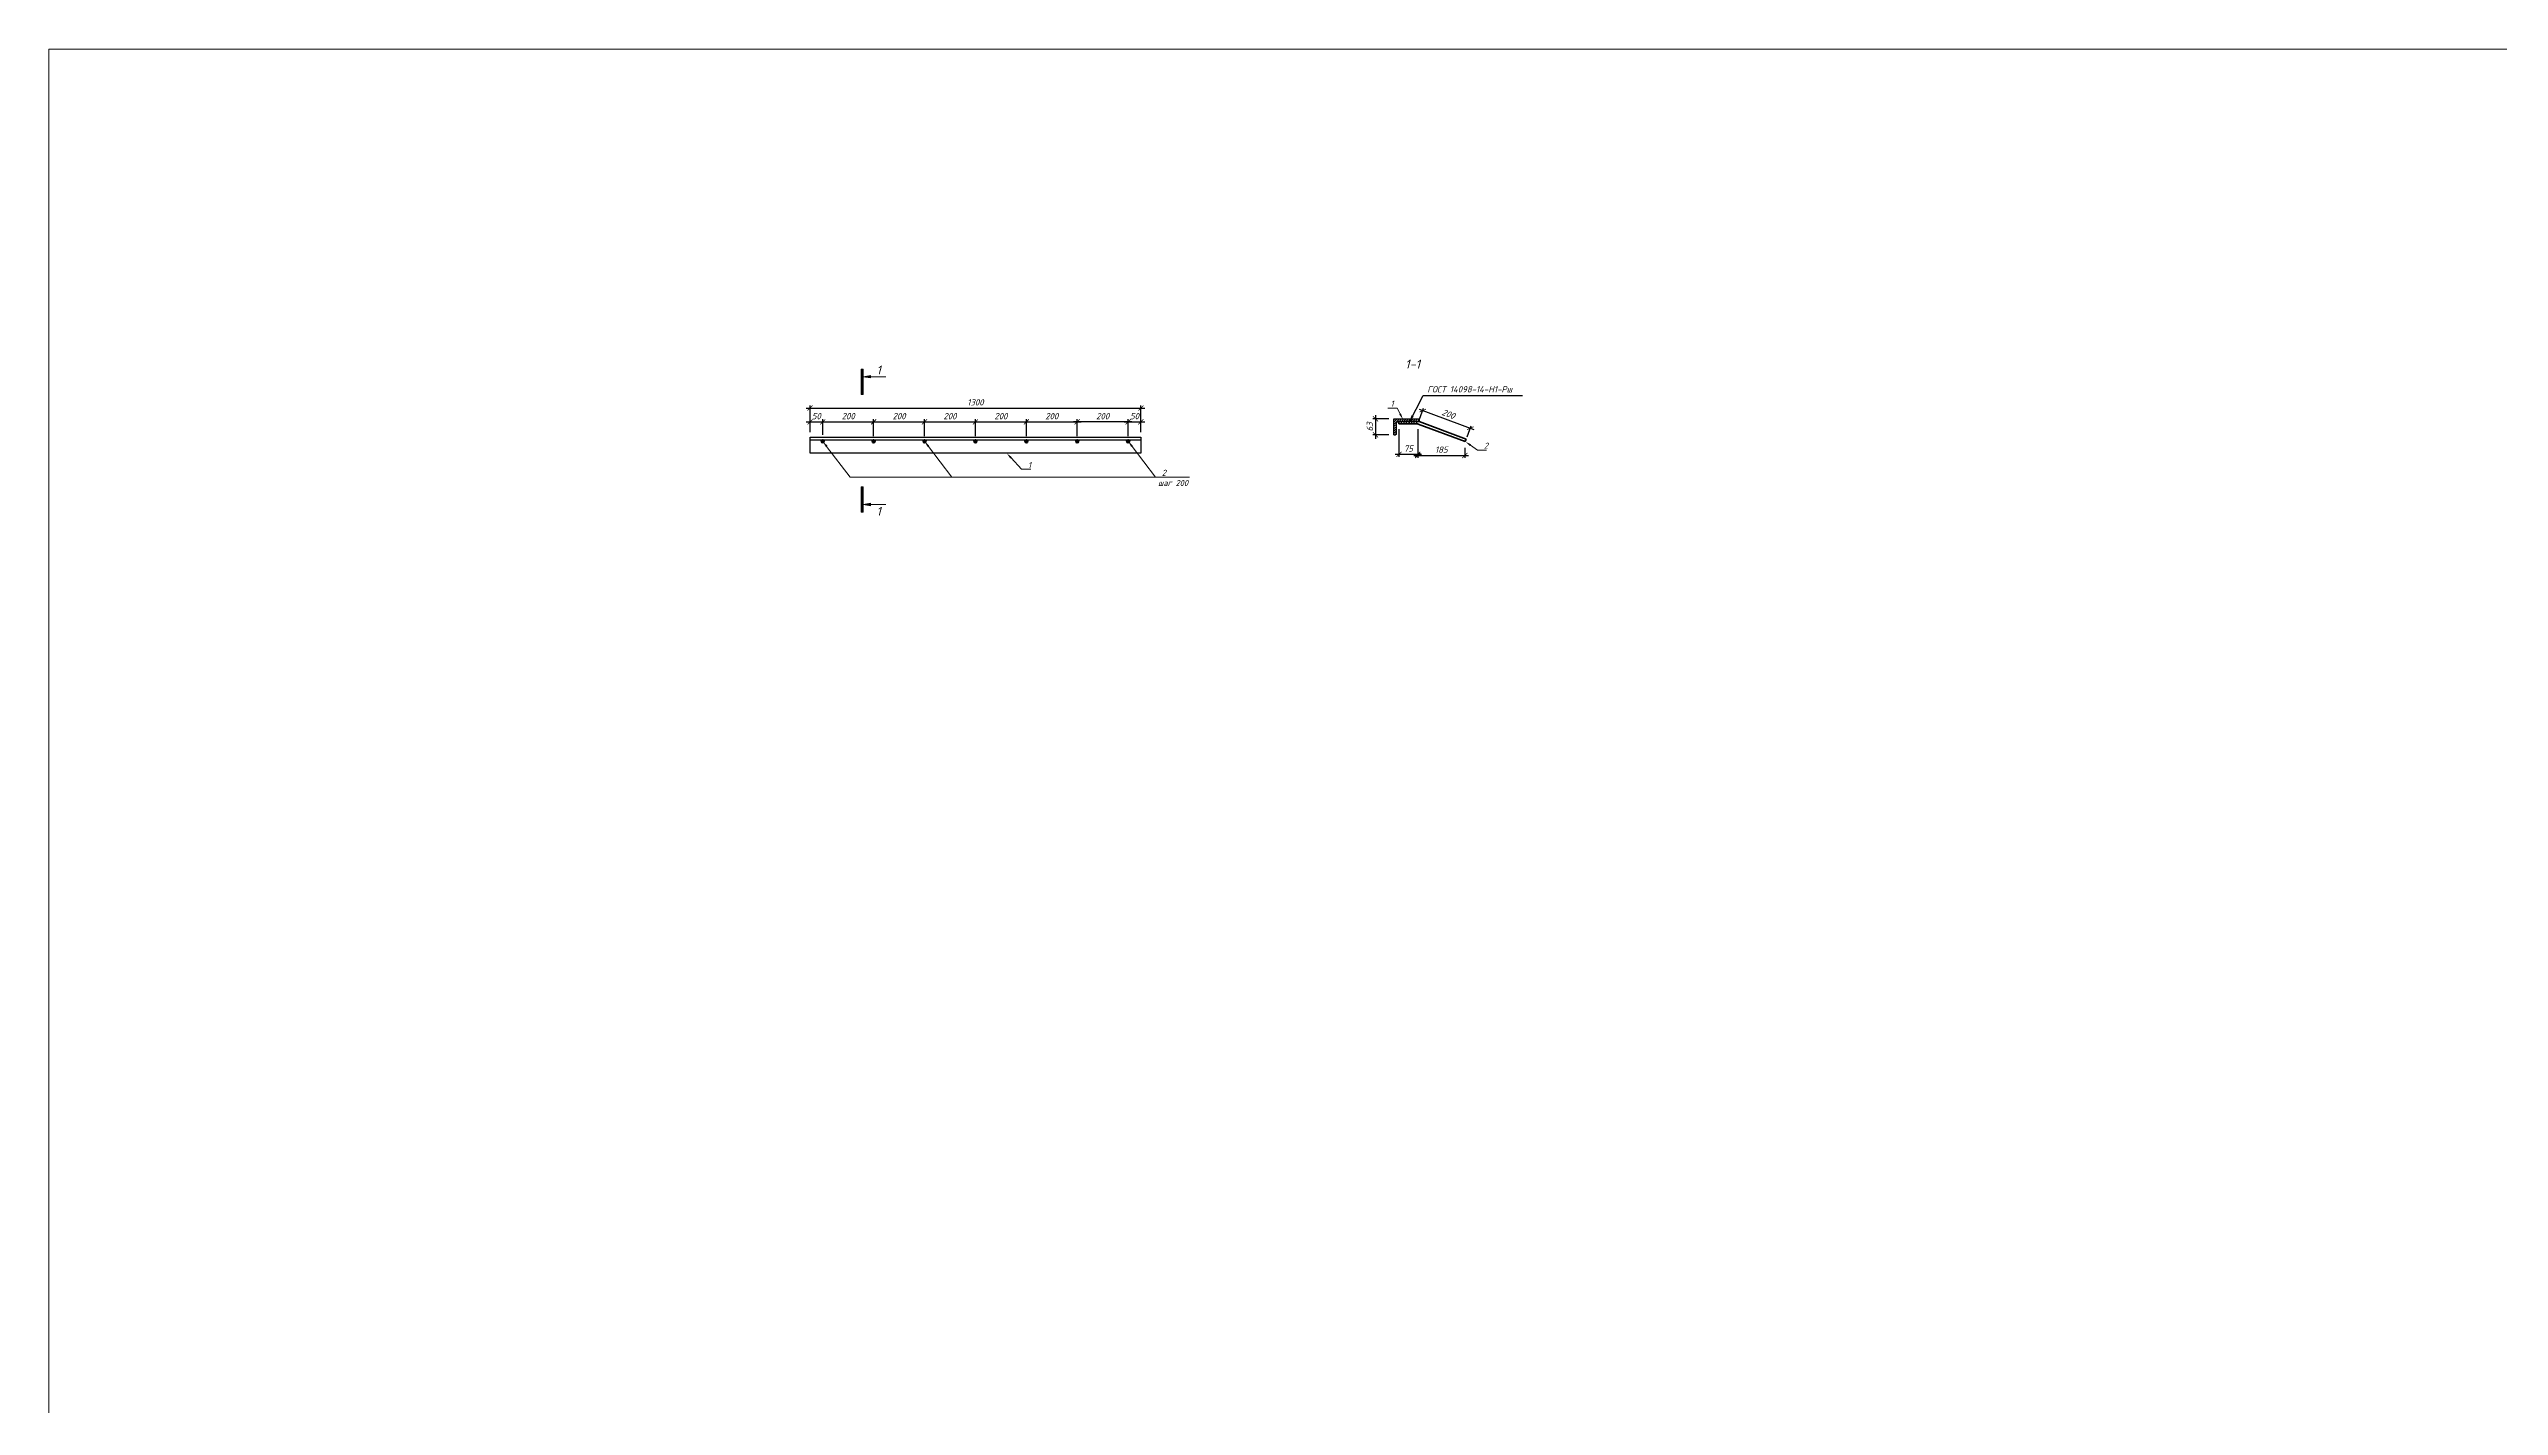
# Model space of a CAD drawing. Header units: millimetres. Extents: x -79646 to 95064, y -231229 to -58107.
# Drawn here: x -46258 to -36631, y -70087 to -64757 of the extents above; entities that cross this region are included whole.
import ezdxf
from ezdxf import colors
from ezdxf.entities.mleader import LeaderData, LeaderLine
from ezdxf.enums import TextEntityAlignment as Align
from ezdxf.math import Vec2, Vec3

# ---------------------------------------------------------------- set-up
doc = ezdxf.new("R2010")
doc.units = ezdxf.units.MM
doc.header["$PDMODE"] = 3
doc.layers.get('0').update_dxf_attribs({"lineweight": 5})
doc.layers.get('Defpoints').update_dxf_attribs({"lineweight": 0})
for name, color, linetype, lineweight in [('#Cварка', 96, 'Continuous', 30), ('#Dimensions', 7, 'Continuous', 9), ('#Выноски', 7, 'Continuous', 15), ('k_ Арматура', 3, 'Continuous', 50), ('k_ Металл', 1, 'Continuous', 30), ('k_ Размеры', 4, 'Continuous', 15)]:
    doc.layers.add(name, color=color, linetype=linetype, lineweight=lineweight)
doc.layers.add('#Hatch', color=252, linetype='Continuous', lineweight=5, true_color=0x696969)
doc.styles.get("Standard").update_dxf_attribs({"font": 'arial.ttf'})
doc.styles.add('STEP PR', font='isocpeui.ttf')
doc.dimstyles.new('100!', dxfattribs={"dimscale": 100, "dimtxt": 2.5, "dimasz": 2, "dimexe": 1, "dimexo": 2, "dimgap": 0.7, "dimtad": 1, "dimdec": 4, "dimlfac": -1, "dimdsep": 46, "dimtxsty": 'Standard', "dimblk": 'ARCHTICK', "dimcen": 2, "dimdle": 1, "dimclrt": 1, "dimadec": 4, "dimazin": 0, "dimtfac": 1, "dimtdec": 4, "dimtofl": 0, "dimtmove": 1, "dimatfit": 3, "dimfxl": 1, "dimtolj": 1, "dimtzin": 0, "dimarcsym": 0})
doc.dimstyles.new('STEP PR', dxfattribs={"dimscale": 10, "dimtxt": 2.5, "dimasz": 2, "dimexe": 1, "dimexo": 2, "dimgap": 1, "dimtad": 1, "dimdec": 4, "dimlfac": -1, "dimtxsty": 'STEP PR', "dimblk": 'ARCHTICK', "dimcen": 2, "dimdle": 1.5, "dimclrt": 1, "dimadec": 0, "dimazin": 0, "dimtfac": 1, "dimtdec": 4, "dimtmove": 1, "dimatfit": 3, "dimldrblk": 'DOTSMALL', "dimfxl": 1, "dimtolj": 1, "dimtzin": 0, "dimarcsym": 0})

# ---------------------------------------------------------------- blocks, each defined once
blk = doc.blocks.new('_ArchTick')
at = {"color": 0, "linetype": 'ByBlock', "const_width": 0.15}
blk.add_lwpolyline([(-0.5, -0.5), (0.5, 0.5)], dxfattribs=at)
blk = doc.blocks.new('*D418')
at = {"layer": '#Dimensions', "color": 0, "lineweight": -2, "transparency": 16777216}
for p, q in [((-43282.5, -66167.1), (-41952.5, -66167.1)), ((-43267.5, -66261.8), (-43267.5, -66157.1)), ((-41967.5, -66261.8), (-41967.5, -66157.1))]:
    blk.add_line(p, q, dxfattribs=at)
at = {"layer": 'Defpoints', "color": 0, "lineweight": 0, "transparency": 16777216}
for p in [(-41967.5, -66167.1), (-43267.5, -66281.8), (-41967.5, -66281.8)]:
    blk.add_point(p, dxfattribs=at)
at = {"layer": '#Dimensions', "color": 0, "lineweight": -2, "transparency": 16777216, "xscale": 20, "yscale": 20, "zscale": 20, "rotation": 180}
blk.add_blockref('_ArchTick', (-43267.5, -66167.1), dxfattribs=at)
at = {"layer": '#Dimensions', "color": 0, "lineweight": -2, "transparency": 16777216, "xscale": 20, "yscale": 20, "zscale": 20}
blk.add_blockref('_ArchTick', (-41967.5, -66167.1), dxfattribs=at)
at = {"layer": '#Dimensions', "color": 1, "transparency": 16777216, "insert": (-42617.5, -66144.6), "char_height": 25, "attachment_point": 5, "style": 'STEP PR'}
blk.add_mtext('\\A1;1300', dxfattribs=at)
blk = doc.blocks.new('_DotSmall')
at = {"color": 0, "linetype": 'ByBlock', "const_width": 0.5}
blk.add_lwpolyline([(-0.0625, 0, 1), (0.0625, 0, 1)], format="xyb", close=True, dxfattribs=at)
blk = doc.blocks.new('*D419')
at = {"layer": '#Dimensions', "color": 0, "lineweight": -2, "transparency": 16777216}
for p, q in [((-43282.5, -66221.5), (-43202.5, -66221.5)), ((-43267.5, -66261.8), (-43267.5, -66211.5)), ((-43217.5, -66271.8), (-43217.5, -66211.5))]:
    blk.add_line(p, q, dxfattribs=at)
at = {"layer": 'Defpoints', "color": 0, "lineweight": 0, "transparency": 16777216}
for p in [(-43217.5, -66221.5), (-43267.5, -66281.8), (-43217.5, -66291.8)]:
    blk.add_point(p, dxfattribs=at)
at = {"layer": '#Dimensions', "color": 0, "lineweight": -2, "transparency": 16777216, "xscale": 20, "yscale": 20, "zscale": 20, "rotation": 180}
blk.add_blockref('_ArchTick', (-43267.5, -66221.5), dxfattribs=at)
at = {"layer": '#Dimensions', "color": 0, "lineweight": -2, "transparency": 16777216, "xscale": 20, "yscale": 20, "zscale": 20}
blk.add_blockref('_ArchTick', (-43217.5, -66221.5), dxfattribs=at)
at = {"layer": '#Dimensions', "color": 1, "transparency": 16777216, "insert": (-43242.5, -66199), "char_height": 25, "attachment_point": 5, "style": 'STEP PR'}
blk.add_mtext('\\A1;50', dxfattribs=at)
blk = doc.blocks.new('*D420')
at = {"layer": '#Dimensions', "color": 0, "lineweight": -2, "transparency": 16777216}
for p, q in [((-42002.5, -66221.5), (-42232.5, -66221.5)), ((-42217.5, -66277.8), (-42217.5, -66211.5)), ((-42017.5, -66277.8), (-42017.5, -66211.5))]:
    blk.add_line(p, q, dxfattribs=at)
at = {"layer": 'Defpoints', "color": 0, "lineweight": 0, "transparency": 16777216}
for p in [(-42217.5, -66221.5), (-42217.5, -66297.8), (-42017.5, -66297.8)]:
    blk.add_point(p, dxfattribs=at)
at = {"layer": '#Dimensions', "color": 0, "lineweight": -2, "transparency": 16777216, "xscale": 20, "yscale": 20, "zscale": 20, "rotation": 180}
blk.add_blockref('_ArchTick', (-42217.5, -66221.5), dxfattribs=at)
at = {"layer": '#Dimensions', "color": 0, "lineweight": -2, "transparency": 16777216, "xscale": 20, "yscale": 20, "zscale": 20}
blk.add_blockref('_ArchTick', (-42017.5, -66221.5), dxfattribs=at)
at = {"layer": '#Dimensions', "color": 1, "transparency": 16777216, "insert": (-42117.5, -66199), "char_height": 25, "attachment_point": 5, "style": 'STEP PR'}
blk.add_mtext('\\A1;200', dxfattribs=at)
blk = doc.blocks.new('*D423')
at = {"layer": '#Dimensions', "color": 0, "lineweight": -2, "transparency": 16777216}
for p, q in [((-43232.5, -66221.5), (-43002.5, -66221.5)), ((-43217.5, -66271.8), (-43217.5, -66211.5)), ((-43017.5, -66277.8), (-43017.5, -66211.5))]:
    blk.add_line(p, q, dxfattribs=at)
at = {"layer": 'Defpoints', "color": 0, "lineweight": 0, "transparency": 16777216}
for p in [(-43017.5, -66221.5), (-43217.5, -66291.8), (-43017.5, -66297.8)]:
    blk.add_point(p, dxfattribs=at)
at = {"layer": '#Dimensions', "color": 0, "lineweight": -2, "transparency": 16777216, "xscale": 20, "yscale": 20, "zscale": 20, "rotation": 180}
blk.add_blockref('_ArchTick', (-43217.5, -66221.5), dxfattribs=at)
at = {"layer": '#Dimensions', "color": 0, "lineweight": -2, "transparency": 16777216, "xscale": 20, "yscale": 20, "zscale": 20}
blk.add_blockref('_ArchTick', (-43017.5, -66221.5), dxfattribs=at)
at = {"layer": '#Dimensions', "color": 1, "transparency": 16777216, "insert": (-43117.5, -66199), "char_height": 25, "attachment_point": 5, "style": 'STEP PR'}
blk.add_mtext('\\A1;200', dxfattribs=at)
blk = doc.blocks.new('*D424')
at = {"layer": '#Dimensions', "color": 0, "lineweight": -2, "transparency": 16777216}
for p, q in [((-43032.5, -66221.5), (-42802.5, -66221.5)), ((-43017.5, -66277.8), (-43017.5, -66211.5)), ((-42817.5, -66277.8), (-42817.5, -66211.5))]:
    blk.add_line(p, q, dxfattribs=at)
at = {"layer": 'Defpoints', "color": 0, "lineweight": 0, "transparency": 16777216}
for p in [(-42817.5, -66221.5), (-43017.5, -66297.8), (-42817.5, -66297.8)]:
    blk.add_point(p, dxfattribs=at)
at = {"layer": '#Dimensions', "color": 0, "lineweight": -2, "transparency": 16777216, "xscale": 20, "yscale": 20, "zscale": 20, "rotation": 180}
blk.add_blockref('_ArchTick', (-43017.5, -66221.5), dxfattribs=at)
at = {"layer": '#Dimensions', "color": 0, "lineweight": -2, "transparency": 16777216, "xscale": 20, "yscale": 20, "zscale": 20}
blk.add_blockref('_ArchTick', (-42817.5, -66221.5), dxfattribs=at)
at = {"layer": '#Dimensions', "color": 1, "transparency": 16777216, "insert": (-42917.5, -66199), "char_height": 25, "attachment_point": 5, "style": 'STEP PR'}
blk.add_mtext('\\A1;200', dxfattribs=at)
blk = doc.blocks.new('*D425')
at = {"layer": '#Dimensions', "color": 0, "lineweight": -2, "transparency": 16777216}
for p, q in [((-42832.5, -66221.5), (-42602.5, -66221.5)), ((-42817.5, -66277.8), (-42817.5, -66211.5)), ((-42617.5, -66277.8), (-42617.5, -66211.5))]:
    blk.add_line(p, q, dxfattribs=at)
at = {"layer": 'Defpoints', "color": 0, "lineweight": 0, "transparency": 16777216}
for p in [(-42617.5, -66221.5), (-42817.5, -66297.8), (-42617.5, -66297.8)]:
    blk.add_point(p, dxfattribs=at)
at = {"layer": '#Dimensions', "color": 0, "lineweight": -2, "transparency": 16777216, "xscale": 20, "yscale": 20, "zscale": 20, "rotation": 180}
blk.add_blockref('_ArchTick', (-42817.5, -66221.5), dxfattribs=at)
at = {"layer": '#Dimensions', "color": 0, "lineweight": -2, "transparency": 16777216, "xscale": 20, "yscale": 20, "zscale": 20}
blk.add_blockref('_ArchTick', (-42617.5, -66221.5), dxfattribs=at)
at = {"layer": '#Dimensions', "color": 1, "transparency": 16777216, "insert": (-42717.5, -66199), "char_height": 25, "attachment_point": 5, "style": 'STEP PR'}
blk.add_mtext('\\A1;200', dxfattribs=at)
blk = doc.blocks.new('*D426')
at = {"layer": '#Dimensions', "color": 0, "lineweight": -2, "transparency": 16777216}
for p, q in [((-42632.5, -66221.5), (-42402.5, -66221.5)), ((-42617.5, -66277.8), (-42617.5, -66211.5)), ((-42417.5, -66277.8), (-42417.5, -66211.5))]:
    blk.add_line(p, q, dxfattribs=at)
at = {"layer": 'Defpoints', "color": 0, "lineweight": 0, "transparency": 16777216}
for p in [(-42417.5, -66221.5), (-42617.5, -66297.8), (-42417.5, -66297.8)]:
    blk.add_point(p, dxfattribs=at)
at = {"layer": '#Dimensions', "color": 0, "lineweight": -2, "transparency": 16777216, "xscale": 20, "yscale": 20, "zscale": 20, "rotation": 180}
blk.add_blockref('_ArchTick', (-42617.5, -66221.5), dxfattribs=at)
at = {"layer": '#Dimensions', "color": 0, "lineweight": -2, "transparency": 16777216, "xscale": 20, "yscale": 20, "zscale": 20}
blk.add_blockref('_ArchTick', (-42417.5, -66221.5), dxfattribs=at)
at = {"layer": '#Dimensions', "color": 1, "transparency": 16777216, "insert": (-42517.5, -66199), "char_height": 25, "attachment_point": 5, "style": 'STEP PR'}
blk.add_mtext('\\A1;200', dxfattribs=at)
blk = doc.blocks.new('*D427')
at = {"layer": '#Dimensions', "color": 0, "lineweight": -2, "transparency": 16777216}
for p, q in [((-42432.5, -66221.5), (-42202.5, -66221.5)), ((-42417.5, -66277.8), (-42417.5, -66211.5)), ((-42217.5, -66277.8), (-42217.5, -66211.5))]:
    blk.add_line(p, q, dxfattribs=at)
at = {"layer": 'Defpoints', "color": 0, "lineweight": 0, "transparency": 16777216}
for p in [(-42217.5, -66221.5), (-42417.5, -66297.8), (-42217.5, -66297.8)]:
    blk.add_point(p, dxfattribs=at)
at = {"layer": '#Dimensions', "color": 0, "lineweight": -2, "transparency": 16777216, "xscale": 20, "yscale": 20, "zscale": 20, "rotation": 180}
blk.add_blockref('_ArchTick', (-42417.5, -66221.5), dxfattribs=at)
at = {"layer": '#Dimensions', "color": 0, "lineweight": -2, "transparency": 16777216, "xscale": 20, "yscale": 20, "zscale": 20}
blk.add_blockref('_ArchTick', (-42217.5, -66221.5), dxfattribs=at)
at = {"layer": '#Dimensions', "color": 1, "transparency": 16777216, "insert": (-42317.5, -66199), "char_height": 25, "attachment_point": 5, "style": 'STEP PR'}
blk.add_mtext('\\A1;200', dxfattribs=at)
blk = doc.blocks.new('*U21')
at = {"linetype": 'ByBlock', "ltscale": 100}
h = blk.add_hatch(color=256, dxfattribs=at)
h.dxf.hatch_style = 1
h.paths.add_polyline_path([(35, 1000), (-35, 1000), (-35, 0), (35, 0)])
h = blk.add_hatch(color=256, dxfattribs=at)
h.dxf.hatch_style = 1
h.paths.add_polyline_path([(335, 750), (335, 700), (335, 650), (35, 700)])
for p, q in [((-35, 1000), (35, 1000)), ((-35, 0), (-35, 1000)), ((35, 1000), (35, 0)), ((35, 0), (-35, 0)), ((35, 700), (335, 750)), ((35, 700), (335, 650)), ((335, 750), (335, 700)), ((335, 650), (335, 700))]:
    blk.add_line(p, q, dxfattribs=at)
at = {"linetype": 'ByBlock', "ltscale": 100, "extrusion": (0, 1, 0), "elevation": 700}
blk.add_lwpolyline([(-925, 0), (-335, 0)], dxfattribs=at)
at = {"ltscale": 100, "style": 'STEP PR'}
blk.add_attdef('Nv', text='', height=350, dxfattribs=at).set_placement((781, 790), align=Align.RIGHT)
blk = doc.blocks.new('*U42')
at = {"linetype": 'ByBlock', "ltscale": 100}
h = blk.add_hatch(color=256, dxfattribs=at)
h.dxf.hatch_style = 1
h.paths.add_polyline_path([(35, 0), (-35, 0), (-35, -1000), (35, -1000)])
h = blk.add_hatch(color=256, dxfattribs=at)
h.dxf.hatch_style = 1
h.paths.add_polyline_path([(335, -750), (335, -700), (335, -650), (35, -700)])
for p, q in [((35, 0), (-35, 0)), ((-35, 0), (-35, -1000)), ((35, -1000), (35, 0)), ((35, -700), (335, -650)), ((35, -700), (335, -750)), ((335, -650), (335, -700)), ((335, -750), (335, -700)), ((-35, -1000), (35, -1000))]:
    blk.add_line(p, q, dxfattribs=at)
at = {"linetype": 'ByBlock', "ltscale": 100, "extrusion": (0, -1, 0), "elevation": 700}
blk.add_lwpolyline([(925, 0), (335, 0)], dxfattribs=at)
at = {"ltscale": 100, "style": 'STEP PR'}
blk.add_attdef('Nv', text='', height=350, dxfattribs=at).set_placement((781, -1140), align=Align.RIGHT)
blk = doc.blocks.new('*U260')
at = {"color": 0, "linetype": 'ByBlock', "lineweight": -2}
for p, q in [((-10, 20), (-10, 96.7)), ((0, 100), (-6.7, 100)), ((0, 0), (0, 100)), ((-63, 0), (-63, 6.7)), ((-63, 0), (0, 0)), ((-59.7, 10), (-20, 10))]:
    blk.add_line(p, q, dxfattribs=at)
for centre, radius, start, end in [((-6.7, 96.7), 3.3, 89.04503, 179.97781), ((-59.7, 6.7), 3.3, 90, 180), ((-20, 20), 10, 270, 0)]:
    blk.add_arc(centre, radius, start, end, dxfattribs=at)
blk = doc.blocks.new('*D429')
at = {"layer": '#Dimensions', "color": 0, "lineweight": -2, "transparency": 16777216}
for p, q in [((-40953.4, -66249.7), (-40953.4, -66358.9)), ((-40879.4, -66249.7), (-40879.4, -66358.9)), ((-40968.4, -66348.9), (-40864.4, -66348.9))]:
    blk.add_line(p, q, dxfattribs=at)
at = {"layer": 'Defpoints', "color": 0, "lineweight": 0, "transparency": 16777216}
for p in [(-40953.4, -66229.7), (-40879.4, -66229.7), (-40879.4, -66348.9)]:
    blk.add_point(p, dxfattribs=at)
at = {"layer": '#Dimensions', "color": 0, "lineweight": -2, "transparency": 16777216, "xscale": 20, "yscale": 20, "zscale": 20, "rotation": 180}
blk.add_blockref('_ArchTick', (-40953.4, -66348.9), dxfattribs=at)
at = {"layer": '#Dimensions', "color": 0, "lineweight": -2, "transparency": 16777216, "xscale": 20, "yscale": 20, "zscale": 20}
blk.add_blockref('_ArchTick', (-40879.4, -66348.9), dxfattribs=at)
at = {"layer": '#Dimensions', "color": 1, "transparency": 16777216, "insert": (-40916.4, -66326.2), "char_height": 25, "attachment_point": 5, "style": 'STEP PR'}
blk.add_mtext('\\A1;75', dxfattribs=at)
blk = doc.blocks.new('*D430')
at = {"layer": '#Dimensions', "color": 0, "lineweight": -2, "transparency": 16777216}
for p, q in [((-40873.9, -66172), (-40659.3, -66251.8)), ((-40872.4, -66211), (-40856.4, -66167.8)), ((-40685.9, -66280.3), (-40669.8, -66237.2))]:
    blk.add_line(p, q, dxfattribs=at)
at = {"layer": 'Defpoints', "color": 0, "lineweight": 0, "transparency": 16777216}
for p in [(-40879.4, -66229.7), (-40692.8, -66299.1), (-40673.3, -66246.6)]:
    blk.add_point(p, dxfattribs=at)
at = {"layer": '#Dimensions', "color": 0, "lineweight": -2, "transparency": 16777216, "xscale": 20, "yscale": 20, "zscale": 20}
for p, rotation in [((-40859.9, -66177.2), 159.6037214971827), ((-40673.3, -66246.6), 339.6037214971827)]:
    blk.add_blockref('_ArchTick', p, dxfattribs=dict(at, rotation=rotation))
at = {"layer": '#Dimensions', "color": 1, "transparency": 16777216, "insert": (-40758.8, -66190.8), "char_height": 25, "attachment_point": 5, "rotation": 339.60372, "style": 'STEP PR'}
blk.add_mtext('\\A1;200', dxfattribs=at)
blk = doc.blocks.new('*U422')
for points in [[(0, -0.5), (0, 0.5)], [(1, -0.5), (1, 0.5)], [(2, -0.5), (2, 0.5)], [(3, -0.5), (3, 0.5)], [(4, -0.5), (4, 0.5)], [(5, -0.5), (5, 0.5)], [(6, -0.5), (6, 0.5)], [(7, -0.5), (7, 0.5)]]:
    blk.add_lwpolyline(points)
blk = doc.blocks.new('*D431')
at = {"layer": '#Dimensions', "color": 0, "lineweight": -2, "transparency": 16777216}
for p, q in [((-40879.4, -66254.7), (-40879.4, -66363.3)), ((-40694.6, -66323.8), (-40694.6, -66363.3)), ((-40894.4, -66353.3), (-40679.6, -66353.3))]:
    blk.add_line(p, q, dxfattribs=at)
at = {"layer": 'Defpoints', "color": 0, "lineweight": 0, "transparency": 16777216}
for p in [(-40879.4, -66234.7), (-40694.6, -66303.8), (-40694.6, -66353.3)]:
    blk.add_point(p, dxfattribs=at)
at = {"layer": '#Dimensions', "color": 0, "lineweight": -2, "transparency": 16777216, "xscale": 20, "yscale": 20, "zscale": 20, "rotation": 180}
blk.add_blockref('_ArchTick', (-40879.4, -66353.3), dxfattribs=at)
at = {"layer": '#Dimensions', "color": 0, "lineweight": -2, "transparency": 16777216, "xscale": 20, "yscale": 20, "zscale": 20}
blk.add_blockref('_ArchTick', (-40694.6, -66353.3), dxfattribs=at)
at = {"layer": '#Dimensions', "color": 1, "transparency": 16777216, "insert": (-40787, -66330.8), "char_height": 25, "attachment_point": 5, "style": 'STEP PR'}
blk.add_mtext('\\A1;185', dxfattribs=at)
blk = doc.blocks.new('*D432')
at = {"layer": '#Dimensions', "color": 0, "lineweight": -2, "transparency": 16777216}
for p, q in [((-40993.4, -66209.7), (-41055.6, -66209.7)), ((-41045.6, -66194.7), (-41045.6, -66287.7)), ((-40993.4, -66272.7), (-41055.6, -66272.7))]:
    blk.add_line(p, q, dxfattribs=at)
at = {"layer": 'Defpoints', "color": 0, "lineweight": 0, "transparency": 16777216}
for p in [(-40973.4, -66209.7), (-41045.6, -66272.7), (-40973.4, -66272.7)]:
    blk.add_point(p, dxfattribs=at)
at = {"layer": '#Dimensions', "color": 0, "lineweight": -2, "transparency": 16777216, "xscale": 20, "yscale": 20, "zscale": 20}
for p, rotation in [((-41045.6, -66209.7), 90), ((-41045.6, -66272.7), 270)]:
    blk.add_blockref('_ArchTick', p, dxfattribs=dict(at, rotation=rotation))
at = {"layer": '#Dimensions', "color": 1, "transparency": 16777216, "insert": (-41068.1, -66241.2), "char_height": 25, "attachment_point": 5, "rotation": 90, "style": 'STEP PR'}
blk.add_mtext('\\A1;63', dxfattribs=at)
blk = doc.blocks.new('*D818')
at = {"layer": '#Dimensions', "color": 0, "lineweight": -2, "transparency": 16777216}
for p, q in [((-42032.5, -66221.5), (-41952.5, -66221.5)), ((-42017.5, -66277.8), (-42017.5, -66211.5)), ((-41967.5, -66261.8), (-41967.5, -66211.5))]:
    blk.add_line(p, q, dxfattribs=at)
at = {"layer": 'Defpoints', "color": 0, "lineweight": 0, "transparency": 16777216}
for p in [(-41967.5, -66221.5), (-42017.5, -66297.8), (-41967.5, -66281.8)]:
    blk.add_point(p, dxfattribs=at)
at = {"layer": '#Dimensions', "color": 0, "lineweight": -2, "transparency": 16777216, "xscale": 20, "yscale": 20, "zscale": 20, "rotation": 180}
blk.add_blockref('_ArchTick', (-42017.5, -66221.5), dxfattribs=at)
at = {"layer": '#Dimensions', "color": 0, "lineweight": -2, "transparency": 16777216, "xscale": 20, "yscale": 20, "zscale": 20}
blk.add_blockref('_ArchTick', (-41967.5, -66221.5), dxfattribs=at)
at = {"layer": '#Dimensions', "color": 1, "transparency": 16777216, "insert": (-41992.5, -66199), "char_height": 25, "attachment_point": 5, "style": 'STEP PR'}
blk.add_mtext('\\A1;50', dxfattribs=at)

msp = doc.modelspace()

# ---------------------------------------------------------------- hatches: boundary and pattern name
at = {"layer": '#Hatch'}
h = msp.add_hatch(dxfattribs=at)
h.set_pattern_fill('ANSI31', color=256, scale=2, style=0)
h.set_pattern_definition([(45, (16288.568, 98353.7525), (-4.49012806, 4.49012806), [])])
h.paths.add_polyline_path([(-40873.39121, -66209.71117), (-40973.39121, -66209.71117), (-40973.39121, -66272.71117), (-40966.69121, -66272.71117, 0.4142135624), (-40963.39121, -66269.41117), (-40963.39121, -66229.71117, -0.4142135624), (-40953.39121, -66219.71117), (-40879.40037, -66219.71117), (-40876.68964, -66219.71117, 0.41898532), (-40873.39138, -66216.35622)])
h = msp.add_hatch(color=256, dxfattribs=at)
edge = h.paths.add_edge_path()
edge.add_arc((-43217.48039, -66297.75768), 6, 0, 360)
h = msp.add_hatch(color=256, dxfattribs=at)
edge = h.paths.add_edge_path()
edge.add_arc((-43017.48039, -66297.75768), 6, 0, 360)
h = msp.add_hatch(color=256, dxfattribs=at)
edge = h.paths.add_edge_path()
edge.add_arc((-42817.48039, -66297.75768), 6, 0, 360)
h = msp.add_hatch(color=256, dxfattribs=at)
edge = h.paths.add_edge_path()
edge.add_arc((-42617.48039, -66297.75768), 6, 0, 360)
h = msp.add_hatch(color=256, dxfattribs=at)
edge = h.paths.add_edge_path()
edge.add_arc((-42417.48039, -66297.75768), 6, 0, 360)
h = msp.add_hatch(color=256, dxfattribs=at)
edge = h.paths.add_edge_path()
edge.add_arc((-42217.48039, -66297.75768), 6, 0, 360)
h = msp.add_hatch(color=256, dxfattribs=at)
edge = h.paths.add_edge_path()
edge.add_arc((-42017.48039, -66297.75768), 6, 0, 360)

# ---------------------------------------------------------------- linework, layer by layer
at = {"layer": '#Dimensions'}
msp.add_lwpolyline([(-43110.03931, -66438.41066), (-41909.95918, -66438.41066)], dxfattribs=at)
msp.add_lwpolyline([(-46257.78418, -82756.7904), (-20257.78418, -82756.7904), (-20257.78418, -64756.7904), (-46257.78418, -64756.7904)], close=True)
at = {"layer": 'k_ Арматура'}
for points in [[(-40689.3397, -66289.71117), (-40874.15037, -66220.65992, 0.0896316541), (-40879.40037, -66219.71117), (-40953.39121, -66219.71117)], [(-40692.8397, -66299.07867), (-40877.65037, -66230.02742, 0.0896316541), (-40879.40037, -66229.71117), (-40953.39121, -66229.71117)]]:
    msp.add_lwpolyline(points, format="xyb", dxfattribs=at)
for points in [[(-40953.39121, -66219.71117), (-40953.39121, -66229.71117)], [(-40689.3397, -66289.71117), (-40692.8397, -66299.07867)]]:
    msp.add_lwpolyline(points, dxfattribs=at)
for centre in [(-43217.48039, -66297.75768), (-43017.48039, -66297.75768), (-42817.48039, -66297.75768), (-42617.48039, -66297.75768), (-42417.48039, -66297.75768), (-42217.48039, -66297.75768), (-42017.48039, -66297.75768)]:
    msp.add_circle(centre, 6, dxfattribs=at)
at = {"layer": 'k_ Металл'}
msp.add_lwpolyline([(-43267.48039, -66281.75768), (-41967.48039, -66281.75768), (-41967.48039, -66344.75768), (-43267.48039, -66344.75768)], close=True, dxfattribs=at)
msp.add_lwpolyline([(-43267.48039, -66291.75768), (-41967.48039, -66291.75768)], dxfattribs=at)

# ---------------------------------------------------------------- block references
at = {"layer": '#Cварка', "xscale": 10, "yscale": 10, "zscale": 10}
msp.add_blockref('*U422', (-40953.39121, -66224.71117), dxfattribs=at)
ref = msp.add_blockref('*U21', (-43062.69629, -66114.12006), dxfattribs=dict(xscale=0.1, yscale=0.1, zscale=0.1))
ref.add_attrib('Nv', '1', dxfattribs={"ltscale": 100, "height": 35, "style": 'STEP PR'}).set_placement((-42989.03419, -66035.11873), align=Align.RIGHT)
ref = msp.add_blockref('*U42', (-43062.69629, -66476.34288), dxfattribs=dict(xscale=0.1, yscale=0.1, zscale=0.1))
ref.add_attrib('Nv', '1', dxfattribs={"ltscale": 100, "height": 35, "style": 'STEP PR'}).set_placement((-42989.03419, -66590.34421), align=Align.RIGHT)
at = {"layer": 'k_ Металл', "xscale": -1, "rotation": 270}
msp.add_blockref('*U260', (-40973.39121, -66209.71117), dxfattribs=at)

# ---------------------------------------------------------------- texts
at = {"layer": '#Dimensions', "lineweight": 13, "insert": (-40675.30789, -66093.50667), "char_height": 25, "width": 474.3695807, "attachment_point": 5, "style": 'STEP PR'}
msp.add_mtext('ГОСТ 14098-14-Н1-Рш ', dxfattribs=at)
at = {"layer": 'k_ Размеры', "color": 7, "insert": (-40899.58728, -65994.64838), "char_height": 35, "width": 198.5001825, "attachment_point": 5, "style": 'STEP PR'}
msp.add_mtext('\\A1;1-1', dxfattribs=at)

# ---------------------------------------------------------------- dimensions: what is measured, and where the dimension line sits
at = {"layer": '#Dimensions'}
for base, p1, p2, picture, middle in [((-41967.48039, -66167.11467), (-43267.48039, -66281.75768), (-41967.48039, -66281.75768), '*D418', (-42617.48039, -66144.61467)), ((-43017.48039, -66221.52661), (-43217.48039, -66291.75768), (-43017.48039, -66297.75768), '*D423', (-43117.48039, -66199.02661)), ((-42817.48039, -66221.52661), (-43017.48039, -66297.75768), (-42817.48039, -66297.75768), '*D424', (-42917.48039, -66199.02661)), ((-42617.48039, -66221.52661), (-42817.48039, -66297.75768), (-42617.48039, -66297.75768), '*D425', (-42717.48039, -66199.02661)), ((-42417.48039, -66221.52661), (-42617.48039, -66297.75768), (-42417.48039, -66297.75768), '*D426', (-42517.48039, -66199.02661)), ((-42217.48039, -66221.52661), (-42417.48039, -66297.75768), (-42217.48039, -66297.75768), '*D427', (-42317.48039, -66199.02661)), ((-42217.48039, -66221.52661), (-42017.48039, -66297.75768), (-42217.48039, -66297.75768), '*D420', (-42117.48039, -66199.02661)), ((-40879.40037, -66348.88487), (-40953.39121, -66229.71117), (-40879.40037, -66229.71117), '*D429', (-40916.39579, -66326.22388)), ((-40694.5897, -66353.27237), (-40879.40037, -66234.71117), (-40694.5897, -66303.76242), '*D431', (-40786.99503, -66330.77237))]:
    dim = msp.add_linear_dim(base=base, p1=p1, p2=p2, dimstyle='STEP PR', override={"dimrnd": 5}, dxfattribs=at)
    dim.commit()
    dim.dimension.update_dxf_attribs({"geometry": picture, "text_midpoint": middle})
for base, p1, p2, picture, middle in [((-43217.48039, -66221.52661), (-43267.48039, -66281.75768), (-43217.48039, -66291.75768), '*D419', (-43242.48039, -66221.52661)), ((-41967.48039, -66221.52661), (-42017.48039, -66297.75768), (-41967.48039, -66281.75768), '*D818', (-41992.48039, -66221.52661))]:
    dim = msp.add_linear_dim(base=base, p1=p1, p2=p2, dimstyle='STEP PR', override={"dimrnd": 5}, dxfattribs=at)
    dim.commit()
    dim.dimension.update_dxf_attribs({"geometry": picture, "text_midpoint": middle, "dimtype": 160})
dim = msp.add_linear_dim(base=(-41045.56424, -66272.71117), p1=(-40973.39121, -66209.71117), p2=(-40973.39121, -66272.71117), angle=90, dimstyle='STEP PR', override={"dimrnd": 1}, dxfattribs=at)
dim.commit()
dim.dimension.update_dxf_attribs({"geometry": '*D432', "text_midpoint": (-41068.06424, -66241.21117)})
dim = msp.add_aligned_dim(p1=(-40879.40037, -66229.71117), p2=(-40692.8397, -66299.07867), distance=56.02118, dimstyle='STEP PR', override={"dimrnd": 5}, dxfattribs=at)
dim.commit()
dim.dimension.update_dxf_attribs({"geometry": '*D430', "text_midpoint": (-40758.75453, -66190.79665)})

# ---------------------------------------------------------------- leaders
at = {"layer": '#Dimensions', "lineweight": 13}
msp.add_leader([(-40913.39121, -66224.71117), (-40858.58713, -66117.77117), (-40467.98187, -66117.77117)], dimstyle='100!', override={"dimscale": 2, "dimasz": 15, "dimrnd": 5}, dxfattribs=at)
at = {"layer": '#Выноски'}
ml = msp.add_multileader_mtext('Standard', dxfattribs=at)
ml.set_content('\\A1; 1', color=256, style='STEP PR')
ml.set_leader_properties(color=256, linetype='ByLayer', lineweight=-1)
ml.build(insert=Vec2(0, 0))
ml.multileader.update_dxf_attribs({"text_left_attachment_type": 6, "text_right_attachment_type": 6, "dogleg_length": 0, "arrow_head_size": 25, "scale": 0.1})
ctx = ml.context
ctx.base_point, ctx.scale, ctx.char_height, ctx.arrow_head_size, ctx.landing_gap_size, ctx.plane_origin = Vec3(-41011.58536, -66167.13328), 0.1, 24, 25, 10, Vec3(-32832.62666, -73788.25691)
ctx.left_attachment, ctx.right_attachment = 6, 6
notes = []
notes.append((ctx, [(1, (1, 1, 0), (-40960.67627, -66167.13328), (-1, 0), 0, [(1, [(-40937.79777, -66211.87072)], 0, [])])]))
ctx.mtext.insert, ctx.mtext.rotation, ctx.mtext.flow_direction = Vec3(-41001.58536, -66138.33328), 6.2831853072, 5
ml = msp.add_multileader_mtext('Standard', dxfattribs=at)
ml.set_content('\\A1; ', color=256, style='STEP PR')
ml.set_leader_properties(color=256, linetype='ByLayer', lineweight=-1)
ml.build(insert=Vec2(0, 0))
ml.multileader.update_dxf_attribs({"text_left_attachment_type": 6, "text_right_attachment_type": 6, "dogleg_length": 0, "arrow_head_size": 25, "scale": 0.1})
ctx = ml.context
ctx.base_point, ctx.scale, ctx.char_height, ctx.arrow_head_size, ctx.landing_gap_size, ctx.plane_origin = Vec3(-43110.03931, -66438.41066), 0.1, 24, 25, 10, Vec3(-35086.17055, -73977.81625)
ctx.left_attachment, ctx.right_attachment = 6, 6
notes.append((ctx, [(0, (1, 1, 0), (-43110.03931, -66438.41066), (1, 0), 0, [(1, [(-43217.48039, -66297.75768)], 0, [])])]))
ctx.mtext.insert, ctx.mtext.rotation, ctx.mtext.width, ctx.mtext.flow_direction = Vec3(-43100.03931, -66414.41066), 6.2831853072, 490.4954103, 5
ml = msp.add_multileader_mtext('Standard', dxfattribs=at)
ml.set_content('\\A1; ', color=256, style='STEP PR')
ml.set_leader_properties(color=256, linetype='ByLayer', lineweight=-1)
ml.build(insert=Vec2(0, 0))
ml.multileader.update_dxf_attribs({"text_left_attachment_type": 6, "text_right_attachment_type": 6, "dogleg_length": 0, "arrow_head_size": 25, "scale": 0.1})
ctx = ml.context
ctx.base_point, ctx.scale, ctx.char_height, ctx.arrow_head_size, ctx.landing_gap_size, ctx.plane_origin = Vec3(-42710.03931, -66438.41066), 0.1, 24, 25, 10, Vec3(-34686.17055, -73977.81625)
ctx.left_attachment, ctx.right_attachment = 6, 6
notes.append((ctx, [(0, (1, 1, 0), (-42710.03931, -66438.41066), (1, 0), 0, [(1, [(-42817.48039, -66297.75768)], 0, [])])]))
ctx.mtext.insert, ctx.mtext.rotation, ctx.mtext.width, ctx.mtext.flow_direction = Vec3(-42700.03931, -66414.41066), 6.2831853072, 490.4954103, 5
ml = msp.add_multileader_mtext('Standard', dxfattribs=at)
ml.set_content('\\A1; 2\\Pшаг 200', color=256, style='STEP PR')
ml.set_leader_properties(color=256, linetype='ByLayer', lineweight=-1)
ml.build(insert=Vec2(0, 0))
ml.multileader.update_dxf_attribs({"text_left_attachment_type": 6, "text_right_attachment_type": 6, "dogleg_length": 0, "arrow_head_size": 25, "scale": 0.1})
ctx = ml.context
ctx.base_point, ctx.scale, ctx.char_height, ctx.arrow_head_size, ctx.landing_gap_size, ctx.plane_origin = Vec3(-41909.95918, -66438.41066), 0.1, 24, 25, 10, Vec3(-33886.09042, -73977.81625)
ctx.left_attachment, ctx.right_attachment = 6, 6
notes.append((ctx, [(0, (1, 1, 0), (-41909.95918, -66438.41066), (1, 0), 0, [(1, [(-42017.40026, -66297.75768)], 0, [])])]))
ctx.mtext.insert, ctx.mtext.rotation, ctx.mtext.flow_direction = Vec3(-41899.95918, -66409.61066), 6.2831853072, 5
ml = msp.add_multileader_mtext('Standard', dxfattribs=at)
ml.set_content('\\A1; 2', color=256, style='STEP PR')
ml.set_leader_properties(color=256, linetype='ByLayer', lineweight=-1)
ml.build(insert=Vec2(0, 0))
ml.multileader.update_dxf_attribs({"text_left_attachment_type": 6, "text_right_attachment_type": 6, "dogleg_length": 0, "arrow_head_size": 25, "scale": 0.1})
ctx = ml.context
ctx.base_point, ctx.scale, ctx.char_height, ctx.arrow_head_size, ctx.landing_gap_size, ctx.plane_origin = Vec3(-40644.7013, -66332.10063), 0.1, 24, 25, 10, Vec3(-32657.17907, -73838.81828)
ctx.left_attachment, ctx.right_attachment = 6, 6
notes.append((ctx, [(0, (1, 1, 0), (-40644.7013, -66332.10063), (1, 0), 0, [(1, [(-40692.8397, -66299.07867)], 0, [])])]))
ctx.mtext.insert, ctx.mtext.rotation, ctx.mtext.flow_direction = Vec3(-40634.7013, -66303.30063), 6.2831853072, 5
ml = msp.add_multileader_mtext('Standard', dxfattribs=at)
ml.set_content('\\A1; 1', color=256, style='STEP PR')
ml.set_leader_properties(color=256, linetype='ByLayer', lineweight=-1)
ml.build(insert=Vec2(0, 0))
ml.multileader.update_dxf_attribs({"text_left_attachment_type": 6, "text_right_attachment_type": 6, "dogleg_length": 0, "arrow_head_size": 25, "scale": 0.1})
ctx = ml.context
ctx.base_point, ctx.scale, ctx.char_height, ctx.arrow_head_size, ctx.landing_gap_size, ctx.plane_origin = Vec3(-42436.25118, -66407.94022), 0.1, 24, 25, 10, Vec3(-34345.55787, -74025.57578)
ctx.left_attachment, ctx.right_attachment = 6, 6
notes.append((ctx, [(0, (1, 1, 0), (-42436.25118, -66407.94022), (1, 0), 0, [(1, [(-42494.28638, -66344.75768)], 0, [])])]))
ctx.mtext.insert, ctx.mtext.rotation, ctx.mtext.flow_direction = Vec3(-42426.25118, -66379.14022), 6.2831853072, 5
for ctx, leaders in notes:
    for number, flags, end, landing, length, lines in leaders:
        leader = LeaderData()
        leader.index, (leader.has_last_leader_line, leader.has_dogleg_vector, leader.attachment_direction) = number, flags
        leader.last_leader_point, leader.dogleg_vector, leader.dogleg_length = Vec3(end), Vec3(landing), length
        for number, points, colour, breaks in lines:
            line = LeaderLine()
            line.index, line.vertices, line.color, line.breaks = number, Vec3.list(points), colors.encode_raw_color(colour), breaks
            leader.lines.append(line)
        ctx.leaders.append(leader)

doc.saveas('drawing.dxf')
